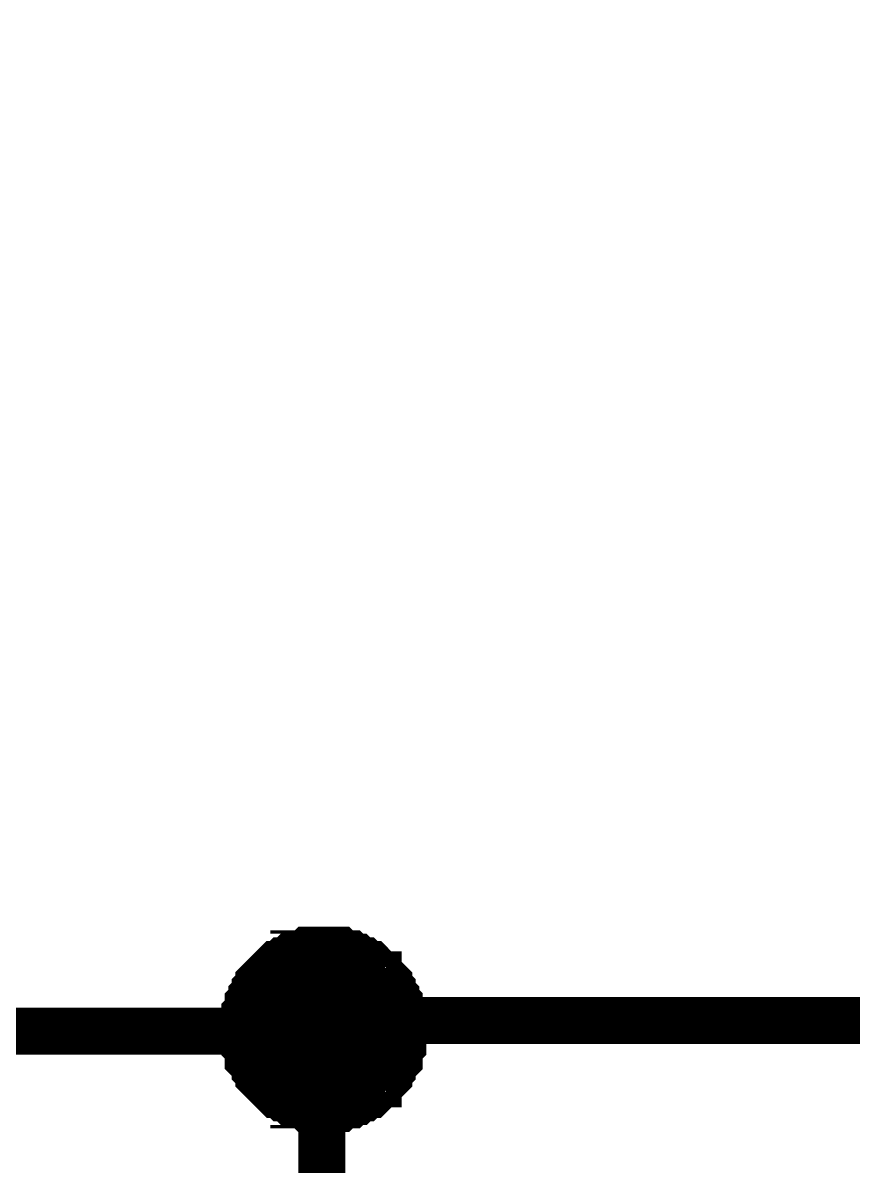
# Model space of a CAD drawing. Header units: millimetres. Extents: x 0 to 800, y 0 to 567.
# Drawn here: x 112.64 to 117.94, y 39.39 to 46.68 of the extents above; entities that cross this region are included whole.
import ezdxf

# ---------------------------------------------------------------- set-up
doc = ezdxf.new("R2010")
doc.units = ezdxf.units.MM
doc.layers.add('Sheet', color=255, linetype='Continuous')

msp = doc.modelspace()

# ---------------------------------------------------------------- linework, layer by layer
at = {"layer": 'Sheet'}
for points, const_width in [([(109.2858, 52.7043), (109.2858, 40.2506), (114.5496, 40.2506)], 0.2997), ([(114.0568, 40.2506), (114.0568, 40.273), (114.0568, 40.2954), (114.0568, 40.3402), (114.0568, 40.3626), (114.0792, 40.385), (114.0792, 40.4074), (114.0792, 40.4298), (114.1016, 40.4522), (114.1016, 40.4746), (114.124, 40.497), (114.124, 40.5194), (114.1464, 40.5418), (114.1464, 40.5642), (114.1688, 40.5866), (114.1912, 40.609), (114.1912, 40.609), (114.2136, 40.6314), (114.236, 40.6538), (114.2584, 40.6762), (114.2808, 40.6762), (114.3032, 40.6986), (114.3256, 40.6986), (114.348, 40.721), (114.3704, 40.721), (114.3704, 40.7434), (114.4152, 40.7434), (114.4376, 40.7434), (114.46, 40.7658), (114.4824, 40.7658), (114.5048, 40.7658), (114.5272, 40.7658), (114.5496, 40.7658)], 0.2997), ([(114.0568, 40.2506), (114.0568, 40.273), (114.0568, 40.2954), (114.0568, 40.3402), (114.0568, 40.3626), (114.0792, 40.385), (114.0792, 40.4074), (114.0792, 40.4298), (114.1016, 40.4522), (114.1016, 40.4746), (114.124, 40.497), (114.124, 40.5194), (114.1464, 40.5418), (114.1464, 40.5642), (114.1688, 40.5866), (114.1912, 40.609), (114.1912, 40.609), (114.2136, 40.6314), (114.236, 40.6538), (114.2584, 40.6762), (114.2808, 40.6762), (114.3032, 40.6986), (114.3256, 40.6986), (114.348, 40.721), (114.3704, 40.721), (114.3704, 40.7434), (114.4152, 40.7434), (114.4376, 40.7434), (114.46, 40.7658), (114.4824, 40.7658), (114.5048, 40.7658), (114.5272, 40.7658), (114.5496, 40.7658)], 0.2997), ([(114.0568, 40.2506), (114.0568, 40.273), (114.0568, 40.2954), (114.0568, 40.3402), (114.0568, 40.3626), (114.0792, 40.385), (114.0792, 40.4074), (114.0792, 40.4298), (114.1016, 40.4522), (114.1016, 40.4746), (114.124, 40.497), (114.124, 40.5194), (114.1464, 40.5418), (114.1464, 40.5642), (114.1688, 40.5866), (114.1912, 40.609), (114.1912, 40.609), (114.2136, 40.6314), (114.236, 40.6538), (114.2584, 40.6762), (114.2808, 40.6762), (114.3032, 40.6986), (114.3256, 40.6986), (114.348, 40.721), (114.3704, 40.721), (114.3704, 40.7434), (114.4152, 40.7434), (114.4376, 40.7434), (114.46, 40.7658), (114.4824, 40.7658), (114.5048, 40.7658), (114.5272, 40.7658), (114.5496, 40.7658)], 0.2997), ([(114.0568, 40.2506), (114.0568, 40.273), (114.0568, 40.2954), (114.0568, 40.3402), (114.0568, 40.3626), (114.0792, 40.385), (114.0792, 40.4074), (114.0792, 40.4298), (114.1016, 40.4522), (114.1016, 40.4746), (114.124, 40.497), (114.124, 40.5194), (114.1464, 40.5418), (114.1464, 40.5642), (114.1688, 40.5866), (114.1912, 40.609), (114.1912, 40.609), (114.2136, 40.6314), (114.236, 40.6538), (114.2584, 40.6762), (114.2808, 40.6762), (114.3032, 40.6986), (114.3256, 40.6986), (114.348, 40.721), (114.3704, 40.721), (114.3704, 40.7434), (114.4152, 40.7434), (114.4376, 40.7434), (114.46, 40.7658), (114.4824, 40.7658), (114.5048, 40.7658), (114.5272, 40.7658), (114.5496, 40.7658)], 0.2997), ([(114.5496, 40.7658), (114.5496, 40.7658)], 0.2997), ([(114.5496, 40.7658), (114.572, 40.7658), (114.5944, 40.7658), (114.6392, 40.7658), (114.6616, 40.7658), (114.684, 40.7434), (114.7064, 40.7434), (114.7288, 40.7434), (114.7512, 40.721), (114.7736, 40.721), (114.796, 40.6986), (114.8184, 40.6986), (114.8408, 40.6762), (114.8632, 40.6762), (114.8856, 40.6538), (114.908, 40.6314), (114.908, 40.609), (114.9304, 40.609), (114.9528, 40.5866), (114.9752, 40.5642), (114.9752, 40.5418), (114.9976, 40.5194), (114.9976, 40.497), (115.02, 40.4746), (115.02, 40.4522), (115.0424, 40.4298), (115.0424, 40.4074), (115.0424, 40.385), (115.0648, 40.3626), (115.0648, 40.3402), (115.0648, 40.2954), (115.0648, 40.273), (115.0648, 40.2506)], 0.2997), ([(114.5496, 40.7658), (114.5496, 40.7658)], 0.2997), ([(114.5496, 40.7658), (114.572, 40.7658), (114.5944, 40.7658), (114.6392, 40.7658), (114.6616, 40.7658), (114.684, 40.7434), (114.7064, 40.7434), (114.7288, 40.7434), (114.7512, 40.721), (114.7736, 40.721), (114.796, 40.6986), (114.8184, 40.6986), (114.8408, 40.6762), (114.8632, 40.6762), (114.8856, 40.6538), (114.908, 40.6314), (114.908, 40.609), (114.9304, 40.609), (114.9528, 40.5866), (114.9752, 40.5642), (114.9752, 40.5418), (114.9976, 40.5194), (114.9976, 40.497), (115.02, 40.4746), (115.02, 40.4522), (115.0424, 40.4298), (115.0424, 40.4074), (115.0424, 40.385), (115.0648, 40.3626), (115.0648, 40.3402), (115.0648, 40.2954), (115.0648, 40.273), (115.0648, 40.2506)], 0.2997), ([(114.5496, 40.7658), (114.5496, 40.7658)], 0.2997), ([(114.5496, 40.7658), (114.572, 40.7658), (114.5944, 40.7658), (114.6392, 40.7658), (114.6616, 40.7658), (114.684, 40.7434), (114.7064, 40.7434), (114.7288, 40.7434), (114.7512, 40.721), (114.7736, 40.721), (114.796, 40.6986), (114.8184, 40.6986), (114.8408, 40.6762), (114.8632, 40.6762), (114.8856, 40.6538), (114.908, 40.6314), (114.908, 40.609), (114.9304, 40.609), (114.9528, 40.5866), (114.9752, 40.5642), (114.9752, 40.5418), (114.9976, 40.5194), (114.9976, 40.497), (115.02, 40.4746), (115.02, 40.4522), (115.0424, 40.4298), (115.0424, 40.4074), (115.0424, 40.385), (115.0648, 40.3626), (115.0648, 40.3402), (115.0648, 40.2954), (115.0648, 40.273), (115.0648, 40.2506)], 0.2997), ([(114.5496, 40.7658), (114.5496, 40.7658)], 0.2997), ([(114.5496, 40.7658), (114.572, 40.7658), (114.5944, 40.7658), (114.6392, 40.7658), (114.6616, 40.7658), (114.684, 40.7434), (114.7064, 40.7434), (114.7288, 40.7434), (114.7512, 40.721), (114.7736, 40.721), (114.796, 40.6986), (114.8184, 40.6986), (114.8408, 40.6762), (114.8632, 40.6762), (114.8856, 40.6538), (114.908, 40.6314), (114.908, 40.609), (114.9304, 40.609), (114.9528, 40.5866), (114.9752, 40.5642), (114.9752, 40.5418), (114.9976, 40.5194), (114.9976, 40.497), (115.02, 40.4746), (115.02, 40.4522), (115.0424, 40.4298), (115.0424, 40.4074), (115.0424, 40.385), (115.0648, 40.3626), (115.0648, 40.3402), (115.0648, 40.2954), (115.0648, 40.273), (115.0648, 40.2506)], 0.2997), ([(114.0568, 40.2506), (114.0568, 40.273), (114.0568, 40.2954), (114.0568, 40.3402), (114.0568, 40.3626), (114.0792, 40.385), (114.0792, 40.4074), (114.0792, 40.4298), (114.1016, 40.4522), (114.1016, 40.4746), (114.124, 40.497), (114.124, 40.5194), (114.1464, 40.5418), (114.1464, 40.5642), (114.1688, 40.5866), (114.1912, 40.609), (114.1912, 40.609), (114.2136, 40.6314), (114.236, 40.6538), (114.2584, 40.6762), (114.2808, 40.6762), (114.3032, 40.6986), (114.3256, 40.6986), (114.348, 40.721), (114.3704, 40.721), (114.3704, 40.7434), (114.4152, 40.7434), (114.4376, 40.7434), (114.46, 40.7658), (114.4824, 40.7658), (114.5048, 40.7658), (114.5272, 40.7658), (114.5496, 40.7658)], 0.0991), ([(114.0568, 40.2506), (114.0568, 40.273), (114.0568, 40.2954), (114.0568, 40.3402), (114.0568, 40.3626), (114.0792, 40.385), (114.0792, 40.4074), (114.0792, 40.4298), (114.1016, 40.4522), (114.1016, 40.4746), (114.124, 40.497), (114.124, 40.5194), (114.1464, 40.5418), (114.1464, 40.5642), (114.1688, 40.5866), (114.1912, 40.609), (114.1912, 40.609), (114.2136, 40.6314), (114.236, 40.6538), (114.2584, 40.6762), (114.2808, 40.6762), (114.3032, 40.6986), (114.3256, 40.6986), (114.348, 40.721), (114.3704, 40.721), (114.3704, 40.7434), (114.4152, 40.7434), (114.4376, 40.7434), (114.46, 40.7658), (114.4824, 40.7658), (114.5048, 40.7658), (114.5272, 40.7658), (114.5496, 40.7658)], 0.0991), ([(114.0568, 40.2506), (114.0568, 40.273), (114.0568, 40.2954), (114.0568, 40.3402), (114.0568, 40.3626), (114.0792, 40.385), (114.0792, 40.4074), (114.0792, 40.4298), (114.1016, 40.4522), (114.1016, 40.4746), (114.124, 40.497), (114.124, 40.5194), (114.1464, 40.5418), (114.1464, 40.5642), (114.1688, 40.5866), (114.1912, 40.609), (114.1912, 40.609), (114.2136, 40.6314), (114.236, 40.6538), (114.2584, 40.6762), (114.2808, 40.6762), (114.3032, 40.6986), (114.3256, 40.6986), (114.348, 40.721), (114.3704, 40.721), (114.3704, 40.7434), (114.4152, 40.7434), (114.4376, 40.7434), (114.46, 40.7658), (114.4824, 40.7658), (114.5048, 40.7658), (114.5272, 40.7658), (114.5496, 40.7658)], 0.0991), ([(114.0568, 40.2506), (114.0568, 40.273), (114.0568, 40.2954), (114.0568, 40.3402), (114.0568, 40.3626), (114.0792, 40.385), (114.0792, 40.4074), (114.0792, 40.4298), (114.1016, 40.4522), (114.1016, 40.4746), (114.124, 40.497), (114.124, 40.5194), (114.1464, 40.5418), (114.1464, 40.5642), (114.1688, 40.5866), (114.1912, 40.609), (114.1912, 40.609), (114.2136, 40.6314), (114.236, 40.6538), (114.2584, 40.6762), (114.2808, 40.6762), (114.3032, 40.6986), (114.3256, 40.6986), (114.348, 40.721), (114.3704, 40.721), (114.3704, 40.7434), (114.4152, 40.7434), (114.4376, 40.7434), (114.46, 40.7658), (114.4824, 40.7658), (114.5048, 40.7658), (114.5272, 40.7658), (114.5496, 40.7658)], 0.0991), ([(114.5496, 40.7658), (114.5496, 40.7658)], 0.0991), ([(114.5496, 40.7658), (114.572, 40.7658), (114.5944, 40.7658), (114.6392, 40.7658), (114.6616, 40.7658), (114.684, 40.7434), (114.7064, 40.7434), (114.7288, 40.7434), (114.7512, 40.721), (114.7736, 40.721), (114.796, 40.6986), (114.8184, 40.6986), (114.8408, 40.6762), (114.8632, 40.6762), (114.8856, 40.6538), (114.908, 40.6314), (114.908, 40.609), (114.9304, 40.609), (114.9528, 40.5866), (114.9752, 40.5642), (114.9752, 40.5418), (114.9976, 40.5194), (114.9976, 40.497), (115.02, 40.4746), (115.02, 40.4522), (115.0424, 40.4298), (115.0424, 40.4074), (115.0424, 40.385), (115.0648, 40.3626), (115.0648, 40.3402), (115.0648, 40.2954), (115.0648, 40.273), (115.0648, 40.2506)], 0.0991), ([(114.5496, 40.7658), (114.5496, 40.7658)], 0.0991), ([(114.5496, 40.7658), (114.572, 40.7658), (114.5944, 40.7658), (114.6392, 40.7658), (114.6616, 40.7658), (114.684, 40.7434), (114.7064, 40.7434), (114.7288, 40.7434), (114.7512, 40.721), (114.7736, 40.721), (114.796, 40.6986), (114.8184, 40.6986), (114.8408, 40.6762), (114.8632, 40.6762), (114.8856, 40.6538), (114.908, 40.6314), (114.908, 40.609), (114.9304, 40.609), (114.9528, 40.5866), (114.9752, 40.5642), (114.9752, 40.5418), (114.9976, 40.5194), (114.9976, 40.497), (115.02, 40.4746), (115.02, 40.4522), (115.0424, 40.4298), (115.0424, 40.4074), (115.0424, 40.385), (115.0648, 40.3626), (115.0648, 40.3402), (115.0648, 40.2954), (115.0648, 40.273), (115.0648, 40.2506)], 0.0991), ([(114.5496, 40.7658), (114.5496, 40.7658)], 0.0991), ([(114.5496, 40.7658), (114.572, 40.7658), (114.5944, 40.7658), (114.6392, 40.7658), (114.6616, 40.7658), (114.684, 40.7434), (114.7064, 40.7434), (114.7288, 40.7434), (114.7512, 40.721), (114.7736, 40.721), (114.796, 40.6986), (114.8184, 40.6986), (114.8408, 40.6762), (114.8632, 40.6762), (114.8856, 40.6538), (114.908, 40.6314), (114.908, 40.609), (114.9304, 40.609), (114.9528, 40.5866), (114.9752, 40.5642), (114.9752, 40.5418), (114.9976, 40.5194), (114.9976, 40.497), (115.02, 40.4746), (115.02, 40.4522), (115.0424, 40.4298), (115.0424, 40.4074), (115.0424, 40.385), (115.0648, 40.3626), (115.0648, 40.3402), (115.0648, 40.2954), (115.0648, 40.273), (115.0648, 40.2506)], 0.0991), ([(114.5496, 40.7658), (114.5496, 40.7658)], 0.0991), ([(114.5496, 40.7658), (114.572, 40.7658), (114.5944, 40.7658), (114.6392, 40.7658), (114.6616, 40.7658), (114.684, 40.7434), (114.7064, 40.7434), (114.7288, 40.7434), (114.7512, 40.721), (114.7736, 40.721), (114.796, 40.6986), (114.8184, 40.6986), (114.8408, 40.6762), (114.8632, 40.6762), (114.8856, 40.6538), (114.908, 40.6314), (114.908, 40.609), (114.9304, 40.609), (114.9528, 40.5866), (114.9752, 40.5642), (114.9752, 40.5418), (114.9976, 40.5194), (114.9976, 40.497), (115.02, 40.4746), (115.02, 40.4522), (115.0424, 40.4298), (115.0424, 40.4074), (115.0424, 40.385), (115.0648, 40.3626), (115.0648, 40.3402), (115.0648, 40.2954), (115.0648, 40.273), (115.0648, 40.2506)], 0.0991), ([(114.5496, 30.9327), (114.5496, 40.2506), (114.5496, 40.3178), (120.8662, 40.3178)], 0.2997), ([(114.5496, 39.7578), (114.5272, 39.7578), (114.5048, 39.7578), (114.4824, 39.7578), (114.46, 39.7578), (114.4376, 39.7802), (114.4152, 39.7802), (114.3704, 39.7802), (114.3704, 39.8026), (114.348, 39.8026), (114.3256, 39.825), (114.3032, 39.825), (114.2808, 39.8474), (114.2584, 39.8474), (114.236, 39.8698), (114.2136, 39.8922), (114.1912, 39.9146), (114.1912, 39.9146), (114.1688, 39.937), (114.1464, 39.9594), (114.1464, 39.9818), (114.124, 40.0042), (114.124, 40.0266), (114.1016, 40.049), (114.1016, 40.049), (114.0792, 40.0714), (114.0792, 40.1162), (114.0792, 40.1386), (114.0568, 40.161), (114.0568, 40.1834), (114.0568, 40.2058), (114.0568, 40.2282), (114.0568, 40.2506)], 0.2997), ([(114.0568, 40.2506), (114.0568, 40.2506)], 0.2997), ([(114.5496, 39.7578), (114.5272, 39.7578), (114.5048, 39.7578), (114.4824, 39.7578), (114.46, 39.7578), (114.4376, 39.7802), (114.4152, 39.7802), (114.3704, 39.7802), (114.3704, 39.8026), (114.348, 39.8026), (114.3256, 39.825), (114.3032, 39.825), (114.2808, 39.8474), (114.2584, 39.8474), (114.236, 39.8698), (114.2136, 39.8922), (114.1912, 39.9146), (114.1912, 39.9146), (114.1688, 39.937), (114.1464, 39.9594), (114.1464, 39.9818), (114.124, 40.0042), (114.124, 40.0266), (114.1016, 40.049), (114.1016, 40.049), (114.0792, 40.0714), (114.0792, 40.1162), (114.0792, 40.1386), (114.0568, 40.161), (114.0568, 40.1834), (114.0568, 40.2058), (114.0568, 40.2282), (114.0568, 40.2506)], 0.2997), ([(114.0568, 40.2506), (114.0568, 40.2506)], 0.2997), ([(114.5496, 39.7578), (114.5272, 39.7578), (114.5048, 39.7578), (114.4824, 39.7578), (114.46, 39.7578), (114.4376, 39.7802), (114.4152, 39.7802), (114.3704, 39.7802), (114.3704, 39.8026), (114.348, 39.8026), (114.3256, 39.825), (114.3032, 39.825), (114.2808, 39.8474), (114.2584, 39.8474), (114.236, 39.8698), (114.2136, 39.8922), (114.1912, 39.9146), (114.1912, 39.9146), (114.1688, 39.937), (114.1464, 39.9594), (114.1464, 39.9818), (114.124, 40.0042), (114.124, 40.0266), (114.1016, 40.049), (114.1016, 40.049), (114.0792, 40.0714), (114.0792, 40.1162), (114.0792, 40.1386), (114.0568, 40.161), (114.0568, 40.1834), (114.0568, 40.2058), (114.0568, 40.2282), (114.0568, 40.2506)], 0.2997), ([(114.0568, 40.2506), (114.0568, 40.2506)], 0.2997), ([(114.5496, 39.7578), (114.5272, 39.7578), (114.5048, 39.7578), (114.4824, 39.7578), (114.46, 39.7578), (114.4376, 39.7802), (114.4152, 39.7802), (114.3704, 39.7802), (114.3704, 39.8026), (114.348, 39.8026), (114.3256, 39.825), (114.3032, 39.825), (114.2808, 39.8474), (114.2584, 39.8474), (114.236, 39.8698), (114.2136, 39.8922), (114.1912, 39.9146), (114.1912, 39.9146), (114.1688, 39.937), (114.1464, 39.9594), (114.1464, 39.9818), (114.124, 40.0042), (114.124, 40.0266), (114.1016, 40.049), (114.1016, 40.049), (114.0792, 40.0714), (114.0792, 40.1162), (114.0792, 40.1386), (114.0568, 40.161), (114.0568, 40.1834), (114.0568, 40.2058), (114.0568, 40.2282), (114.0568, 40.2506)], 0.2997), ([(114.0568, 40.2506), (114.0568, 40.2506)], 0.2997), ([(115.0648, 40.2506), (115.0648, 40.2282), (115.0648, 40.2058), (115.0648, 40.1834), (115.0648, 40.161), (115.0424, 40.1386), (115.0424, 40.1162), (115.0424, 40.0714), (115.02, 40.049), (115.02, 40.049), (114.9976, 40.0266), (114.9976, 40.0042), (114.9752, 39.9818), (114.9752, 39.9594), (114.9528, 39.937), (114.9304, 39.9146), (114.908, 39.9146), (114.908, 39.8922), (114.8856, 39.8698), (114.8632, 39.8474), (114.8408, 39.8474), (114.8184, 39.825), (114.796, 39.825), (114.7736, 39.8026), (114.7512, 39.8026), (114.7288, 39.7802), (114.7064, 39.7802), (114.684, 39.7802), (114.6616, 39.7578), (114.6392, 39.7578), (114.5944, 39.7578), (114.572, 39.7578), (114.5496, 39.7578)], 0.2997), ([(115.0648, 40.2506), (115.0648, 40.2282), (115.0648, 40.2058), (115.0648, 40.1834), (115.0648, 40.161), (115.0424, 40.1386), (115.0424, 40.1162), (115.0424, 40.0714), (115.02, 40.049), (115.02, 40.049), (114.9976, 40.0266), (114.9976, 40.0042), (114.9752, 39.9818), (114.9752, 39.9594), (114.9528, 39.937), (114.9304, 39.9146), (114.908, 39.9146), (114.908, 39.8922), (114.8856, 39.8698), (114.8632, 39.8474), (114.8408, 39.8474), (114.8184, 39.825), (114.796, 39.825), (114.7736, 39.8026), (114.7512, 39.8026), (114.7288, 39.7802), (114.7064, 39.7802), (114.684, 39.7802), (114.6616, 39.7578), (114.6392, 39.7578), (114.5944, 39.7578), (114.572, 39.7578), (114.5496, 39.7578)], 0.2997), ([(115.0648, 40.2506), (115.0648, 40.2282), (115.0648, 40.2058), (115.0648, 40.1834), (115.0648, 40.161), (115.0424, 40.1386), (115.0424, 40.1162), (115.0424, 40.0714), (115.02, 40.049), (115.02, 40.049), (114.9976, 40.0266), (114.9976, 40.0042), (114.9752, 39.9818), (114.9752, 39.9594), (114.9528, 39.937), (114.9304, 39.9146), (114.908, 39.9146), (114.908, 39.8922), (114.8856, 39.8698), (114.8632, 39.8474), (114.8408, 39.8474), (114.8184, 39.825), (114.796, 39.825), (114.7736, 39.8026), (114.7512, 39.8026), (114.7288, 39.7802), (114.7064, 39.7802), (114.684, 39.7802), (114.6616, 39.7578), (114.6392, 39.7578), (114.5944, 39.7578), (114.572, 39.7578), (114.5496, 39.7578)], 0.2997), ([(115.0648, 40.2506), (115.0648, 40.2282), (115.0648, 40.2058), (115.0648, 40.1834), (115.0648, 40.161), (115.0424, 40.1386), (115.0424, 40.1162), (115.0424, 40.0714), (115.02, 40.049), (115.02, 40.049), (114.9976, 40.0266), (114.9976, 40.0042), (114.9752, 39.9818), (114.9752, 39.9594), (114.9528, 39.937), (114.9304, 39.9146), (114.908, 39.9146), (114.908, 39.8922), (114.8856, 39.8698), (114.8632, 39.8474), (114.8408, 39.8474), (114.8184, 39.825), (114.796, 39.825), (114.7736, 39.8026), (114.7512, 39.8026), (114.7288, 39.7802), (114.7064, 39.7802), (114.684, 39.7802), (114.6616, 39.7578), (114.6392, 39.7578), (114.5944, 39.7578), (114.572, 39.7578), (114.5496, 39.7578)], 0.2997), ([(115.0648, 40.2506), (115.0648, 40.2506), (115.0648, 40.2506), (115.0648, 40.2506), (115.0648, 40.2506), (115.0648, 40.2506), (115.0648, 40.2506), (115.0648, 40.2506), (115.0648, 40.2506), (115.0648, 40.2506), (115.0648, 40.2506), (115.0648, 40.2506), (115.0648, 40.2506), (115.0648, 40.2506), (115.0648, 40.2506), (115.0648, 40.2506), (115.0648, 40.2506), (115.0648, 40.2506), (115.0648, 40.2506), (115.0648, 40.2506), (115.0648, 40.2506), (115.0648, 40.2506), (115.0648, 40.2506), (115.0648, 40.2506), (115.0648, 40.2506), (115.0648, 40.2506), (115.0648, 40.2506), (115.0648, 40.2506), (115.0648, 40.2506), (115.0648, 40.2506), (115.0648, 40.2506), (115.0648, 40.2506), (115.0648, 40.2506)], 0.2997), ([(115.0648, 40.2506), (115.0648, 40.2506)], 0.2997), ([(115.0648, 40.2506), (115.0648, 40.2506), (115.0648, 40.2506), (115.0648, 40.2506), (115.0648, 40.2506), (115.0648, 40.2506), (115.0648, 40.2506), (115.0648, 40.2506), (115.0648, 40.2506), (115.0648, 40.2506), (115.0648, 40.2506), (115.0648, 40.2506), (115.0648, 40.2506), (115.0648, 40.2506), (115.0648, 40.2506), (115.0648, 40.2506), (115.0648, 40.2506), (115.0648, 40.2506), (115.0648, 40.2506), (115.0648, 40.2506), (115.0648, 40.2506), (115.0648, 40.2506), (115.0648, 40.2506), (115.0648, 40.2506), (115.0648, 40.2506), (115.0648, 40.2506), (115.0648, 40.2506), (115.0648, 40.2506), (115.0648, 40.2506), (115.0648, 40.2506), (115.0648, 40.2506), (115.0648, 40.2506), (115.0648, 40.2506)], 0.2997), ([(115.0648, 40.2506), (115.0648, 40.2506)], 0.2997), ([(115.0648, 40.2506), (115.0648, 40.2506), (115.0648, 40.2506), (115.0648, 40.2506), (115.0648, 40.2506), (115.0648, 40.2506), (115.0648, 40.2506), (115.0648, 40.2506), (115.0648, 40.2506), (115.0648, 40.2506), (115.0648, 40.2506), (115.0648, 40.2506), (115.0648, 40.2506), (115.0648, 40.2506), (115.0648, 40.2506), (115.0648, 40.2506), (115.0648, 40.2506), (115.0648, 40.2506), (115.0648, 40.2506), (115.0648, 40.2506), (115.0648, 40.2506), (115.0648, 40.2506), (115.0648, 40.2506), (115.0648, 40.2506), (115.0648, 40.2506), (115.0648, 40.2506), (115.0648, 40.2506), (115.0648, 40.2506), (115.0648, 40.2506), (115.0648, 40.2506), (115.0648, 40.2506), (115.0648, 40.2506), (115.0648, 40.2506)], 0.2997), ([(115.0648, 40.2506), (115.0648, 40.2506)], 0.2997), ([(115.0648, 40.2506), (115.0648, 40.2506), (115.0648, 40.2506), (115.0648, 40.2506), (115.0648, 40.2506), (115.0648, 40.2506), (115.0648, 40.2506), (115.0648, 40.2506), (115.0648, 40.2506), (115.0648, 40.2506), (115.0648, 40.2506), (115.0648, 40.2506), (115.0648, 40.2506), (115.0648, 40.2506), (115.0648, 40.2506), (115.0648, 40.2506), (115.0648, 40.2506), (115.0648, 40.2506), (115.0648, 40.2506), (115.0648, 40.2506), (115.0648, 40.2506), (115.0648, 40.2506), (115.0648, 40.2506), (115.0648, 40.2506), (115.0648, 40.2506), (115.0648, 40.2506), (115.0648, 40.2506), (115.0648, 40.2506), (115.0648, 40.2506), (115.0648, 40.2506), (115.0648, 40.2506), (115.0648, 40.2506), (115.0648, 40.2506)], 0.2997), ([(115.0648, 40.2506), (115.0648, 40.2506)], 0.2997), ([(114.5496, 39.7578), (114.5272, 39.7578), (114.5048, 39.7578), (114.4824, 39.7578), (114.46, 39.7578), (114.4376, 39.7802), (114.4152, 39.7802), (114.3704, 39.7802), (114.3704, 39.8026), (114.348, 39.8026), (114.3256, 39.825), (114.3032, 39.825), (114.2808, 39.8474), (114.2584, 39.8474), (114.236, 39.8698), (114.2136, 39.8922), (114.1912, 39.9146), (114.1912, 39.9146), (114.1688, 39.937), (114.1464, 39.9594), (114.1464, 39.9818), (114.124, 40.0042), (114.124, 40.0266), (114.1016, 40.049), (114.1016, 40.049), (114.0792, 40.0714), (114.0792, 40.1162), (114.0792, 40.1386), (114.0568, 40.161), (114.0568, 40.1834), (114.0568, 40.2058), (114.0568, 40.2282), (114.0568, 40.2506)], 0.0991), ([(114.0568, 40.2506), (114.0568, 40.2506)], 0.0991), ([(114.5496, 39.7578), (114.5272, 39.7578), (114.5048, 39.7578), (114.4824, 39.7578), (114.46, 39.7578), (114.4376, 39.7802), (114.4152, 39.7802), (114.3704, 39.7802), (114.3704, 39.8026), (114.348, 39.8026), (114.3256, 39.825), (114.3032, 39.825), (114.2808, 39.8474), (114.2584, 39.8474), (114.236, 39.8698), (114.2136, 39.8922), (114.1912, 39.9146), (114.1912, 39.9146), (114.1688, 39.937), (114.1464, 39.9594), (114.1464, 39.9818), (114.124, 40.0042), (114.124, 40.0266), (114.1016, 40.049), (114.1016, 40.049), (114.0792, 40.0714), (114.0792, 40.1162), (114.0792, 40.1386), (114.0568, 40.161), (114.0568, 40.1834), (114.0568, 40.2058), (114.0568, 40.2282), (114.0568, 40.2506)], 0.0991), ([(114.0568, 40.2506), (114.0568, 40.2506)], 0.0991), ([(114.5496, 39.7578), (114.5272, 39.7578), (114.5048, 39.7578), (114.4824, 39.7578), (114.46, 39.7578), (114.4376, 39.7802), (114.4152, 39.7802), (114.3704, 39.7802), (114.3704, 39.8026), (114.348, 39.8026), (114.3256, 39.825), (114.3032, 39.825), (114.2808, 39.8474), (114.2584, 39.8474), (114.236, 39.8698), (114.2136, 39.8922), (114.1912, 39.9146), (114.1912, 39.9146), (114.1688, 39.937), (114.1464, 39.9594), (114.1464, 39.9818), (114.124, 40.0042), (114.124, 40.0266), (114.1016, 40.049), (114.1016, 40.049), (114.0792, 40.0714), (114.0792, 40.1162), (114.0792, 40.1386), (114.0568, 40.161), (114.0568, 40.1834), (114.0568, 40.2058), (114.0568, 40.2282), (114.0568, 40.2506)], 0.0991), ([(114.0568, 40.2506), (114.0568, 40.2506)], 0.0991), ([(114.5496, 39.7578), (114.5272, 39.7578), (114.5048, 39.7578), (114.4824, 39.7578), (114.46, 39.7578), (114.4376, 39.7802), (114.4152, 39.7802), (114.3704, 39.7802), (114.3704, 39.8026), (114.348, 39.8026), (114.3256, 39.825), (114.3032, 39.825), (114.2808, 39.8474), (114.2584, 39.8474), (114.236, 39.8698), (114.2136, 39.8922), (114.1912, 39.9146), (114.1912, 39.9146), (114.1688, 39.937), (114.1464, 39.9594), (114.1464, 39.9818), (114.124, 40.0042), (114.124, 40.0266), (114.1016, 40.049), (114.1016, 40.049), (114.0792, 40.0714), (114.0792, 40.1162), (114.0792, 40.1386), (114.0568, 40.161), (114.0568, 40.1834), (114.0568, 40.2058), (114.0568, 40.2282), (114.0568, 40.2506)], 0.0991), ([(114.0568, 40.2506), (114.0568, 40.2506)], 0.0991), ([(115.0648, 40.2506), (115.0648, 40.2282), (115.0648, 40.2058), (115.0648, 40.1834), (115.0648, 40.161), (115.0424, 40.1386), (115.0424, 40.1162), (115.0424, 40.0714), (115.02, 40.049), (115.02, 40.049), (114.9976, 40.0266), (114.9976, 40.0042), (114.9752, 39.9818), (114.9752, 39.9594), (114.9528, 39.937), (114.9304, 39.9146), (114.908, 39.9146), (114.908, 39.8922), (114.8856, 39.8698), (114.8632, 39.8474), (114.8408, 39.8474), (114.8184, 39.825), (114.796, 39.825), (114.7736, 39.8026), (114.7512, 39.8026), (114.7288, 39.7802), (114.7064, 39.7802), (114.684, 39.7802), (114.6616, 39.7578), (114.6392, 39.7578), (114.5944, 39.7578), (114.572, 39.7578), (114.5496, 39.7578)], 0.0991), ([(115.0648, 40.2506), (115.0648, 40.2282), (115.0648, 40.2058), (115.0648, 40.1834), (115.0648, 40.161), (115.0424, 40.1386), (115.0424, 40.1162), (115.0424, 40.0714), (115.02, 40.049), (115.02, 40.049), (114.9976, 40.0266), (114.9976, 40.0042), (114.9752, 39.9818), (114.9752, 39.9594), (114.9528, 39.937), (114.9304, 39.9146), (114.908, 39.9146), (114.908, 39.8922), (114.8856, 39.8698), (114.8632, 39.8474), (114.8408, 39.8474), (114.8184, 39.825), (114.796, 39.825), (114.7736, 39.8026), (114.7512, 39.8026), (114.7288, 39.7802), (114.7064, 39.7802), (114.684, 39.7802), (114.6616, 39.7578), (114.6392, 39.7578), (114.5944, 39.7578), (114.572, 39.7578), (114.5496, 39.7578)], 0.0991), ([(115.0648, 40.2506), (115.0648, 40.2282), (115.0648, 40.2058), (115.0648, 40.1834), (115.0648, 40.161), (115.0424, 40.1386), (115.0424, 40.1162), (115.0424, 40.0714), (115.02, 40.049), (115.02, 40.049), (114.9976, 40.0266), (114.9976, 40.0042), (114.9752, 39.9818), (114.9752, 39.9594), (114.9528, 39.937), (114.9304, 39.9146), (114.908, 39.9146), (114.908, 39.8922), (114.8856, 39.8698), (114.8632, 39.8474), (114.8408, 39.8474), (114.8184, 39.825), (114.796, 39.825), (114.7736, 39.8026), (114.7512, 39.8026), (114.7288, 39.7802), (114.7064, 39.7802), (114.684, 39.7802), (114.6616, 39.7578), (114.6392, 39.7578), (114.5944, 39.7578), (114.572, 39.7578), (114.5496, 39.7578)], 0.0991), ([(115.0648, 40.2506), (115.0648, 40.2282), (115.0648, 40.2058), (115.0648, 40.1834), (115.0648, 40.161), (115.0424, 40.1386), (115.0424, 40.1162), (115.0424, 40.0714), (115.02, 40.049), (115.02, 40.049), (114.9976, 40.0266), (114.9976, 40.0042), (114.9752, 39.9818), (114.9752, 39.9594), (114.9528, 39.937), (114.9304, 39.9146), (114.908, 39.9146), (114.908, 39.8922), (114.8856, 39.8698), (114.8632, 39.8474), (114.8408, 39.8474), (114.8184, 39.825), (114.796, 39.825), (114.7736, 39.8026), (114.7512, 39.8026), (114.7288, 39.7802), (114.7064, 39.7802), (114.684, 39.7802), (114.6616, 39.7578), (114.6392, 39.7578), (114.5944, 39.7578), (114.572, 39.7578), (114.5496, 39.7578)], 0.0991), ([(115.0648, 40.2506), (115.0648, 40.2506), (115.0648, 40.2506), (115.0648, 40.2506), (115.0648, 40.2506), (115.0648, 40.2506), (115.0648, 40.2506), (115.0648, 40.2506), (115.0648, 40.2506), (115.0648, 40.2506), (115.0648, 40.2506), (115.0648, 40.2506), (115.0648, 40.2506), (115.0648, 40.2506), (115.0648, 40.2506), (115.0648, 40.2506), (115.0648, 40.2506), (115.0648, 40.2506), (115.0648, 40.2506), (115.0648, 40.2506), (115.0648, 40.2506), (115.0648, 40.2506), (115.0648, 40.2506), (115.0648, 40.2506), (115.0648, 40.2506), (115.0648, 40.2506), (115.0648, 40.2506), (115.0648, 40.2506), (115.0648, 40.2506), (115.0648, 40.2506), (115.0648, 40.2506), (115.0648, 40.2506), (115.0648, 40.2506)], 0.0991), ([(115.0648, 40.2506), (115.0648, 40.2506)], 0.0991), ([(115.0648, 40.2506), (115.0648, 40.2506), (115.0648, 40.2506), (115.0648, 40.2506), (115.0648, 40.2506), (115.0648, 40.2506), (115.0648, 40.2506), (115.0648, 40.2506), (115.0648, 40.2506), (115.0648, 40.2506), (115.0648, 40.2506), (115.0648, 40.2506), (115.0648, 40.2506), (115.0648, 40.2506), (115.0648, 40.2506), (115.0648, 40.2506), (115.0648, 40.2506), (115.0648, 40.2506), (115.0648, 40.2506), (115.0648, 40.2506), (115.0648, 40.2506), (115.0648, 40.2506), (115.0648, 40.2506), (115.0648, 40.2506), (115.0648, 40.2506), (115.0648, 40.2506), (115.0648, 40.2506), (115.0648, 40.2506), (115.0648, 40.2506), (115.0648, 40.2506), (115.0648, 40.2506), (115.0648, 40.2506), (115.0648, 40.2506)], 0.0991), ([(115.0648, 40.2506), (115.0648, 40.2506)], 0.0991), ([(115.0648, 40.2506), (115.0648, 40.2506), (115.0648, 40.2506), (115.0648, 40.2506), (115.0648, 40.2506), (115.0648, 40.2506), (115.0648, 40.2506), (115.0648, 40.2506), (115.0648, 40.2506), (115.0648, 40.2506), (115.0648, 40.2506), (115.0648, 40.2506), (115.0648, 40.2506), (115.0648, 40.2506), (115.0648, 40.2506), (115.0648, 40.2506), (115.0648, 40.2506), (115.0648, 40.2506), (115.0648, 40.2506), (115.0648, 40.2506), (115.0648, 40.2506), (115.0648, 40.2506), (115.0648, 40.2506), (115.0648, 40.2506), (115.0648, 40.2506), (115.0648, 40.2506), (115.0648, 40.2506), (115.0648, 40.2506), (115.0648, 40.2506), (115.0648, 40.2506), (115.0648, 40.2506), (115.0648, 40.2506), (115.0648, 40.2506)], 0.0991), ([(115.0648, 40.2506), (115.0648, 40.2506)], 0.0991), ([(115.0648, 40.2506), (115.0648, 40.2506), (115.0648, 40.2506), (115.0648, 40.2506), (115.0648, 40.2506), (115.0648, 40.2506), (115.0648, 40.2506), (115.0648, 40.2506), (115.0648, 40.2506), (115.0648, 40.2506), (115.0648, 40.2506), (115.0648, 40.2506), (115.0648, 40.2506), (115.0648, 40.2506), (115.0648, 40.2506), (115.0648, 40.2506), (115.0648, 40.2506), (115.0648, 40.2506), (115.0648, 40.2506), (115.0648, 40.2506), (115.0648, 40.2506), (115.0648, 40.2506), (115.0648, 40.2506), (115.0648, 40.2506), (115.0648, 40.2506), (115.0648, 40.2506), (115.0648, 40.2506), (115.0648, 40.2506), (115.0648, 40.2506), (115.0648, 40.2506), (115.0648, 40.2506), (115.0648, 40.2506), (115.0648, 40.2506)], 0.0991), ([(115.0648, 40.2506), (115.0648, 40.2506)], 0.0991)]:
    msp.add_lwpolyline(points, dxfattribs=dict(at, const_width=const_width))
at = {"layer": 'Sheet', "const_width": 0.508}
msp.add_lwpolyline([(114.2901, 40.264, 1), (114.7981, 40.264, 1)], format="xyb", close=True, dxfattribs=at)

doc.saveas('drawing.dxf')
